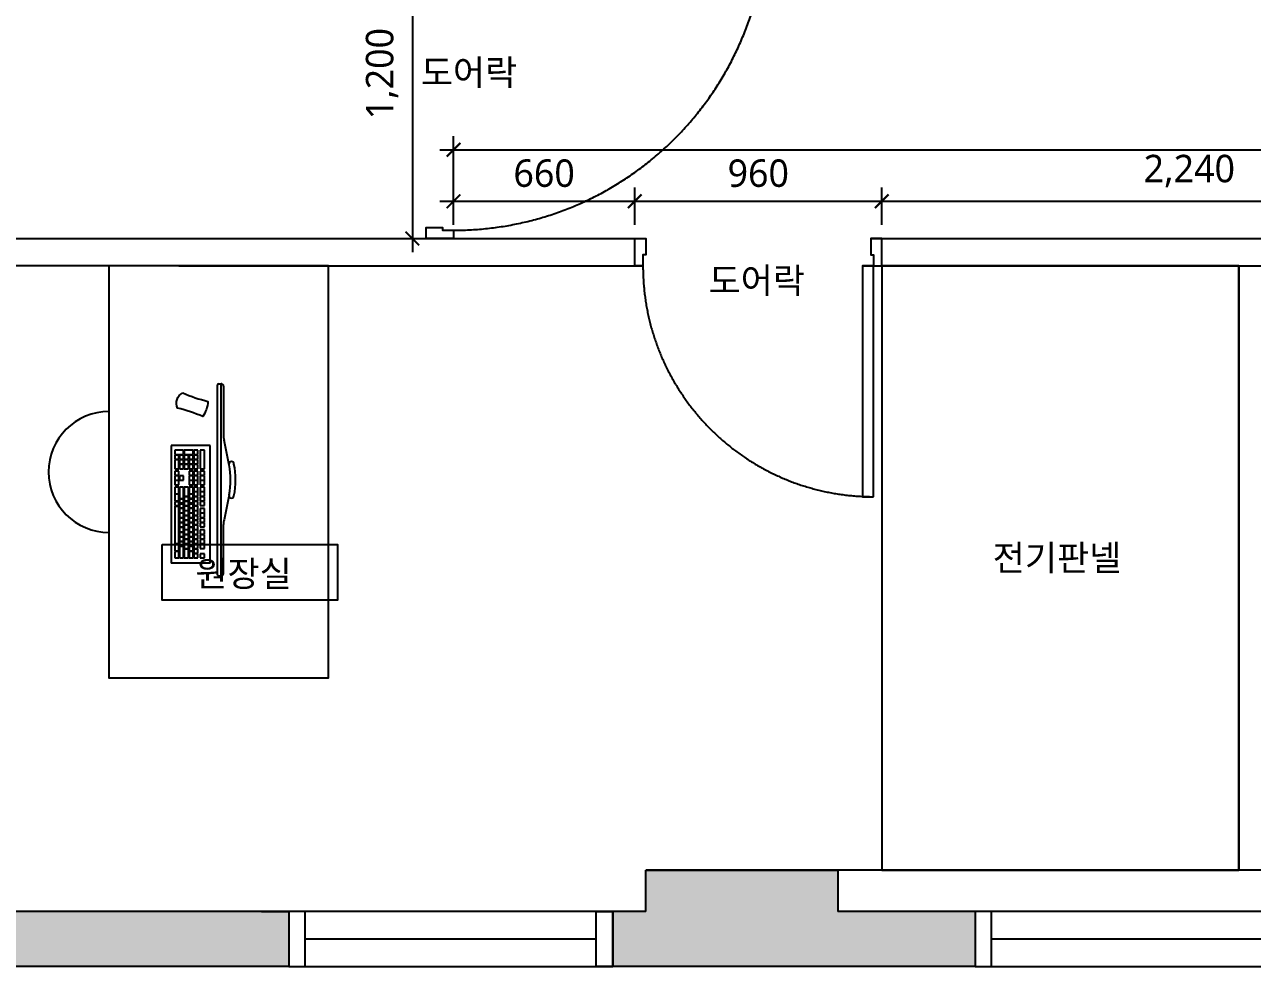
# Model space of a CAD drawing. Header units: metres. Extents: x 11578468 to 47831421, y -58341524 to -14256839.
# Drawn here: x 23949416 to 23953888, y -29145753 to -29142324 of the extents above; entities that cross this region are included whole.
import ezdxf

# ---------------------------------------------------------------- set-up
doc = ezdxf.new("R2010")
doc.units = ezdxf.units.M
doc.header["$LTSCALE"] = 50
doc.header["$MEASUREMENT"] = 0
doc.linetypes.add('CENTER2', pattern=[28.575, 19.05, -3.175, 3.175, -3.175])
doc.layers.get('0').update_dxf_attribs({"linetype": 'CONTINUOUS'})
doc.layers.get('DEFPOINTS').update_dxf_attribs({"linetype": 'CONTINUOUS'})
for name, color, linetype in [('0-ELC TEXT', 7, 'CONTINUOUS'), ('3.기호.계단선', 30, 'CONTINUOUS'), ('S-DIM', 7, 'CONTINUOUS'), ('wall', 3, 'CONTINUOUS'), ('WIN', 4, 'CONTINUOUS'), ('家具', 251, 'CONTINUOUS')]:
    doc.layers.add(name, color=color, linetype=linetype)
doc.layers.add('ha', color=8, linetype='CONTINUOUS', lineweight=5)
doc.styles.add('HY 울릉도 L', font='malgun.ttf')
doc.styles.add('맑은 고딕', font='malgun.ttf')
doc.dimstyles.new('사본 50', dxfattribs={"dimscale": 50, "dimtxt": 2, "dimasz": 1, "dimexe": 1, "dimexo": 1, "dimgap": 1, "dimtad": 1, "dimdec": 0, "dimrnd": 0.05, "dimdsep": 46, "dimlunit": 6, "dimtxsty": 'HY 울릉도 L', "dimblk": 'ARCHTICK', "dimcen": 2.5, "dimdle": 1, "dimclrd": 133, "dimclre": 133, "dimclrt": 30, "dimadec": 0, "dimazin": 0, "dimtfac": 1, "dimtdec": 0, "dimtix": 1, "dimtmove": 2, "dimatfit": 3, "dimldrblk": 'ARCHTICK', "dimfxl": 1, "dimlwd": -1, "dimlwe": -1, "dimarcsym": 0})

# ---------------------------------------------------------------- blocks, each defined once
blk = doc.blocks.new('*U356')
at = {"layer": 'WIN', "linetype": 'Continuous'}
blk.add_line((60, 100), (1120, 100), dxfattribs=at)
for points in [[(0, 0), (1180, 0), (1180, 200), (0, 200)], [(0, 0), (60, 0), (60, 200), (0, 200)], [(1180, 0), (1120, 0), (1120, 200), (1180, 200)]]:
    blk.add_lwpolyline(points, close=True, dxfattribs=at)
blk = doc.blocks.new('*U1959')
at = {"layer": 'WIN', "linetype": 'Continuous'}
blk.add_line((60, 100), (1090, 100), dxfattribs=at)
for points in [[(0, 0), (1150, 0), (1150, 200), (0, 200)], [(0, 0), (60, 0), (60, 200), (0, 200)], [(1150, 0), (1090, 0), (1090, 200), (1150, 200)]]:
    blk.add_lwpolyline(points, close=True, dxfattribs=at)
blk = doc.blocks.new('sdagdgds')
at = {"layer": 'ha', "transparency": 33554687}
h = blk.add_hatch(color=256, dxfattribs=at)
h.dxf.hatch_style = 1
h.paths.add_polyline_path([(23725502, -29128457), (23728302, -29128457), (23728302, -29132607), (23728502, -29132607), (23728502, -29128257), (23728302, -29128257), (23725302, -29128257), (23725302, -29132557), (23725502, -29132557)])
h.paths.add_polyline_path([(23728502, -29133657), (23728302, -29133657), (23728302, -29133757), (23725502, -29133757), (23725502, -29133657), (23725302, -29133657), (23725302, -29133757), (23724848.0976572, -29133757), (23724752, -29133757), (23724752, -29136507), (23725152, -29136507), (23725152, -29137657), (23725352, -29137657), (23725352, -29137507), (23727752, -29137507), (23727952, -29137507), (23727952, -29137307), (23725352, -29137307), (23725352, -29136507), (23727052, -29136507), (23727052, -29136707), (23727252, -29136707), (23727252, -29136507), (23727252, -29135757), (23727252, -29135707), (23727052, -29135707), (23727052, -29135757), (23727052, -29136307), (23725352, -29136307), (23724952, -29136307), (23724952, -29133957), (23727052, -29133957), (23727052, -29134507), (23727252, -29134507), (23727252, -29133957), (23728502, -29133957)])
h.paths.add_polyline_path([(23727952, -29138607), (23727752, -29138607), (23727752, -29139637), (23725352, -29139637), (23725352, -29139457), (23725152, -29139457), (23725152, -29140057), (23725352, -29140057), (23725352, -29139837), (23727752, -29139837), (23727752, -29139907), (23727952, -29139907), (23727952, -29139837)])
h.paths.add_polyline_path([(23727952, -29141007), (23727752, -29141007), (23727752, -29142007), (23725352, -29142007), (23725352, -29141857), (23725152, -29141857), (23725152, -29144557), (23725652, -29144557), (23725652, -29144657), (23729552, -29144657), (23729552, -29144457), (23725852, -29144457), (23725852, -29144357), (23725352, -29144357), (23725352, -29142207), (23727952, -29142207)])
h.paths.add_polyline_path([(23731552, -29144307), (23730852, -29144307), (23730852, -29144457), (23730732, -29144457), (23730732, -29144657), (23732052, -29144657), (23732052, -29144457), (23731552, -29144457)])
h.paths.add_polyline_path([(23739502, -29144457), (23736702, -29144457), (23736702, -29144307), (23736002, -29144307), (23736002, -29144457), (23733202, -29144457), (23733202, -29144657), (23739502, -29144657)])
h.paths.add_polyline_path([(23745902, -29143307), (23745702, -29143307), (23745702, -29144457), (23744702, -29144457), (23744702, -29144307), (23744002, -29144307), (23744002, -29144457), (23743102, -29144457), (23743102, -29144657), (23745902, -29144657)])
h.paths.add_polyline_path([(23745902, -29133157), (23745702, -29133157), (23745702, -29139657), (23745902, -29139657)])
h.paths.add_polyline_path([(23745902, -29140857), (23745702, -29140857), (23745702, -29142157), (23745902, -29142157)])
h.paths.add_polyline_path([(23744602, -29136307), (23743902, -29136307), (23743902, -29136657), (23744602, -29136657)])
h.paths.add_polyline_path([(23736702, -29136307), (23736002, -29136307), (23736002, -29136657), (23736702, -29136657)])
h.paths.add_polyline_path([(23731602, -29136307), (23730902, -29136307), (23730902, -29136657), (23731602, -29136657)])
h.paths.add_polyline_path([(23745902, -29130707), (23745702, -29130707), (23745702, -29131957), (23745902, -29131957)])
h.paths.add_polyline_path([(23745902, -29128257), (23743802, -29128257), (23743802, -29128457), (23743802, -29128707), (23744502, -29128707), (23744502, -29128457), (23745702, -29128457), (23745702, -29129607), (23745902, -29129607)])
h.paths.add_polyline_path([(23731602, -29128457), (23731602, -29128257), (23730902, -29128257), (23730902, -29130107), (23731102, -29130107), (23731102, -29128707), (23731602, -29128707)])
h.paths.add_polyline_path([(23736702, -29128257), (23736002, -29128257), (23736002, -29128457), (23736002, -29128707), (23736702, -29128707), (23736702, -29128457)])
at = {"layer": 'wall'}
for p, q in [((23730852, -29144457), (23730852, -29144307)), ((23730852, -29144307), (23731552, -29144307)), ((23731552, -29144307), (23731552, -29144457)), ((23729552, -29144457), (23725852, -29144457)), ((23729552, -29144457), (23729552, -29144657)), ((23730852, -29144457), (23730732, -29144457)), ((23730732, -29144457), (23730732, -29144657)), ((23732052, -29144457), (23731552, -29144457)), ((23732052, -29144457), (23732052, -29144657)), ((23729552, -29144657), (23725652, -29144657)), ((23732052, -29144657), (23730732, -29144657))]:
    blk.add_line(p, q, dxfattribs=at)
at = {"layer": 'WIN', "linetype": 'Continuous'}
for name, p in [('*U356', (23729552, -29144657)), ('*U1959', (23732052, -29144657))]:
    blk.add_blockref(name, p, dxfattribs=at)
blk = doc.blocks.new('*U617')
at = {"layer": 'WIN', "linetype": 'Continuous', "transparency": 33554687}
for points in [[(30, 1040), (30, 200), (70, 200), (70, 1040)], [(0, 200), (0, 100), (40, 100), (40, 160), (30, 160), (30, 200)], [(900, 200), (900, 100), (860, 100), (860, 160), (870, 160), (870, 200)]]:
    blk.add_lwpolyline(points, close=True, dxfattribs=at)
at = {"layer": 'WIN', "linetype": 'CENTER2', "ltscale": 20, "transparency": 33554687}
blk.add_arc((30, 200), 840, 0, 90, dxfattribs=at)
blk = doc.blocks.new('374982739')
for p, q in [((23848116.6, -29101169.4), (23848116.6, -29101169.4)), ((23848116.6, -29101169.4), (23848125.6, -29101169.4)), ((23848107.6, -29101178.4), (23848107.6, -29101356.3)), ((23848130.1, -29101173.9), (23848130.1, -29101864.9)), ((23848156.4, -29101216.2), (23848298.1, -29101216.2)), ((23848156.4, -29101216.2), (23848156.4, -29101644.8)), ((23848177.1, -29101235.2), (23848177.1, -29101250.4)), ((23848192.2, -29101235.2), (23848177.1, -29101235.2)), ((23848177.1, -29101250.4), (23848192.2, -29101250.4)), ((23848192.2, -29101250.4), (23848192.2, -29101235.2)), ((23848200.9, -29101235.2), (23848200.9, -29101250.4)), ((23848216, -29101235.2), (23848200.9, -29101235.2)), ((23848200.9, -29101250.4), (23848216, -29101250.4)), ((23848216, -29101252.6), (23848200.9, -29101252.6)), ((23848200.9, -29101252.6), (23848200.9, -29101267.7)), ((23848216, -29101250.4), (23848216, -29101235.2)), ((23848216, -29101267.7), (23848216, -29101252.6)), ((23848218.2, -29101235.2), (23848218.2, -29101259)), ((23848233.3, -29101235.2), (23848218.2, -29101235.2)), ((23848218.2, -29101259), (23848233.3, -29101259)), ((23848233.3, -29101259), (23848233.3, -29101235.2)), ((23848235.5, -29101235.2), (23848235.5, -29101267.7)), ((23848250.7, -29101235.2), (23848235.5, -29101235.2)), ((23848250.7, -29101267.7), (23848250.7, -29101235.2)), ((23848252.8, -29101235.2), (23848252.8, -29101276.4)), ((23848268, -29101235.2), (23848252.8, -29101235.2)), ((23848268, -29101276.4), (23848268, -29101235.2)), ((23848270.1, -29101235.2), (23848270.1, -29101259)), ((23848285.3, -29101235.2), (23848270.1, -29101235.2)), ((23848270.1, -29101259), (23848285.3, -29101259)), ((23848285.3, -29101259), (23848285.3, -29101235.2)), ((23848298.1, -29101644.8), (23848298.1, -29101216.2)), ((23848177.1, -29101269.9), (23848177.1, -29101285)), ((23848192.2, -29101269.9), (23848177.1, -29101269.9)), ((23848177.1, -29101285), (23848192.2, -29101285)), ((23848177.1, -29101287.2), (23848177.1, -29101302.3)), ((23848192.2, -29101287.2), (23848177.1, -29101287.2)), ((23848177.1, -29101302.3), (23848192.2, -29101302.3)), ((23848177.1, -29101304.5), (23848177.1, -29101319.6)), ((23848192.2, -29101304.5), (23848177.1, -29101304.5)), ((23848192.2, -29101285), (23848192.2, -29101269.9)), ((23848192.2, -29101302.3), (23848192.2, -29101287.2)), ((23848192.2, -29101319.6), (23848192.2, -29101304.5)), ((23848200.9, -29101267.7), (23848216, -29101267.7)), ((23848216, -29101269.9), (23848200.9, -29101269.9)), ((23848200.9, -29101269.9), (23848200.9, -29101285)), ((23848200.9, -29101285), (23848216, -29101285)), ((23848200.9, -29101287.2), (23848200.9, -29101302.3)), ((23848216, -29101287.2), (23848200.9, -29101287.2)), ((23848200.9, -29101302.3), (23848216, -29101302.3)), ((23848216, -29101304.5), (23848200.9, -29101304.5)), ((23848200.9, -29101304.5), (23848200.9, -29101319.6)), ((23848216, -29101285), (23848216, -29101269.9)), ((23848216, -29101302.3), (23848216, -29101287.2)), ((23848216, -29101319.6), (23848216, -29101304.5)), ((23848218.2, -29101261.2), (23848218.2, -29101276.4)), ((23848233.3, -29101261.2), (23848218.2, -29101261.2)), ((23848218.2, -29101276.4), (23848233.3, -29101276.4)), ((23848218.2, -29101278.5), (23848218.2, -29101293.7)), ((23848233.3, -29101278.5), (23848218.2, -29101278.5)), ((23848218.2, -29101293.7), (23848233.3, -29101293.7)), ((23848218.2, -29101295.8), (23848218.2, -29101311)), ((23848233.3, -29101295.8), (23848218.2, -29101295.8)), ((23848233.3, -29101276.4), (23848233.3, -29101261.2)), ((23848233.3, -29101293.7), (23848233.3, -29101278.5)), ((23848233.3, -29101311), (23848233.3, -29101295.8)), ((23848235.5, -29101267.7), (23848250.7, -29101267.7)), ((23848235.5, -29101269.9), (23848235.5, -29101285)), ((23848250.7, -29101269.9), (23848235.5, -29101269.9)), ((23848235.5, -29101285), (23848250.7, -29101285)), ((23848235.5, -29101287.2), (23848235.5, -29101302.3)), ((23848250.7, -29101287.2), (23848235.5, -29101287.2)), ((23848235.5, -29101302.3), (23848250.7, -29101302.3)), ((23848250.7, -29101304.5), (23848235.5, -29101304.5)), ((23848235.5, -29101304.5), (23848235.5, -29101319.6)), ((23848250.7, -29101285), (23848250.7, -29101269.9)), ((23848250.7, -29101302.3), (23848250.7, -29101287.2)), ((23848250.7, -29101319.6), (23848250.7, -29101304.5)), ((23848252.8, -29101276.4), (23848268, -29101276.4)), ((23848252.8, -29101278.5), (23848252.8, -29101293.7)), ((23848268, -29101278.5), (23848252.8, -29101278.5)), ((23848252.8, -29101293.7), (23848268, -29101293.7)), ((23848252.8, -29101295.8), (23848252.8, -29101311)), ((23848268, -29101295.8), (23848252.8, -29101295.8)), ((23848268, -29101293.7), (23848268, -29101278.5)), ((23848268, -29101311), (23848268, -29101295.8)), ((23848270.1, -29101261.2), (23848270.1, -29101285)), ((23848285.3, -29101261.2), (23848270.1, -29101261.2)), ((23848270.1, -29101285), (23848285.3, -29101285)), ((23848270.1, -29101287.2), (23848270.1, -29101423.5)), ((23848285.3, -29101287.2), (23848270.1, -29101287.2)), ((23848285.3, -29101285), (23848285.3, -29101261.2)), ((23848285.3, -29101423.5), (23848285.3, -29101287.2)), ((23848177.1, -29101319.6), (23848192.2, -29101319.6)), ((23848177.1, -29101321.8), (23848177.1, -29101337)), ((23848192.2, -29101321.8), (23848177.1, -29101321.8)), ((23848177.1, -29101337), (23848192.2, -29101337)), ((23848177.1, -29101347.8), (23848177.1, -29101362.9)), ((23848192.2, -29101347.8), (23848177.1, -29101347.8)), ((23848192.2, -29101337), (23848192.2, -29101321.8)), ((23848192.2, -29101362.9), (23848192.2, -29101347.8)), ((23848200.9, -29101319.6), (23848216, -29101319.6)), ((23848216, -29101321.8), (23848200.9, -29101321.8)), ((23848200.9, -29101321.8), (23848200.9, -29101337)), ((23848200.9, -29101337), (23848216, -29101337)), ((23848200.9, -29101339.1), (23848200.9, -29101354.3)), ((23848216, -29101339.1), (23848200.9, -29101339.1)), ((23848216, -29101337), (23848216, -29101321.8)), ((23848216, -29101354.3), (23848216, -29101339.1)), ((23848218.2, -29101311), (23848233.3, -29101311)), ((23848218.2, -29101313.2), (23848218.2, -29101328.3)), ((23848233.3, -29101313.2), (23848218.2, -29101313.2)), ((23848218.2, -29101328.3), (23848233.3, -29101328.3)), ((23848218.2, -29101330.5), (23848218.2, -29101345.6)), ((23848233.3, -29101330.5), (23848218.2, -29101330.5)), ((23848218.2, -29101345.6), (23848233.3, -29101345.6)), ((23848233.3, -29101347.8), (23848218.2, -29101347.8)), ((23848218.2, -29101347.8), (23848218.2, -29101362.9)), ((23848233.3, -29101328.3), (23848233.3, -29101313.2)), ((23848233.3, -29101345.6), (23848233.3, -29101330.5)), ((23848233.3, -29101362.9), (23848233.3, -29101347.8)), ((23848235.5, -29101319.6), (23848250.7, -29101319.6)), ((23848250.7, -29101321.8), (23848235.5, -29101321.8)), ((23848235.5, -29101321.8), (23848235.5, -29101337)), ((23848235.5, -29101337), (23848250.7, -29101337)), ((23848235.5, -29101339.1), (23848235.5, -29101354.3)), ((23848250.7, -29101339.1), (23848235.5, -29101339.1)), ((23848250.7, -29101337), (23848250.7, -29101321.8)), ((23848250.7, -29101354.3), (23848250.7, -29101339.1)), ((23848252.8, -29101311), (23848268, -29101311)), ((23848252.8, -29101313.2), (23848252.8, -29101328.3)), ((23848268, -29101313.2), (23848252.8, -29101313.2)), ((23848252.8, -29101328.3), (23848268, -29101328.3)), ((23848252.8, -29101330.5), (23848252.8, -29101345.6)), ((23848268, -29101330.5), (23848252.8, -29101330.5)), ((23848252.8, -29101345.6), (23848268, -29101345.6)), ((23848252.8, -29101347.8), (23848252.8, -29101362.9)), ((23848268, -29101347.8), (23848252.8, -29101347.8)), ((23848268, -29101328.3), (23848268, -29101313.2)), ((23848268, -29101345.6), (23848268, -29101330.5)), ((23848268, -29101362.9), (23848268, -29101347.8)), ((23848087.2, -29101465.3), (23848105.8, -29101374.3)), ((23848177.1, -29101362.9), (23848192.2, -29101362.9)), ((23848177.1, -29101365.1), (23848177.1, -29101380.3)), ((23848192.2, -29101365.1), (23848177.1, -29101365.1)), ((23848177.1, -29101380.3), (23848192.2, -29101380.3)), ((23848192.2, -29101382.4), (23848177.1, -29101382.4)), ((23848177.1, -29101382.4), (23848177.1, -29101397.6)), ((23848192.2, -29101380.3), (23848192.2, -29101365.1)), ((23848192.2, -29101397.6), (23848192.2, -29101382.4)), ((23848200.9, -29101354.3), (23848216, -29101354.3)), ((23848200.9, -29101356.4), (23848200.9, -29101371.6)), ((23848216, -29101356.4), (23848200.9, -29101356.4)), ((23848200.9, -29101371.6), (23848216, -29101371.6)), ((23848200.9, -29101373.8), (23848200.9, -29101388.9)), ((23848216, -29101373.8), (23848200.9, -29101373.8)), ((23848200.9, -29101388.9), (23848216, -29101388.9)), ((23848200.9, -29101391.1), (23848200.9, -29101406.2)), ((23848216, -29101391.1), (23848200.9, -29101391.1)), ((23848216, -29101371.6), (23848216, -29101356.4)), ((23848216, -29101388.9), (23848216, -29101373.8)), ((23848216, -29101406.2), (23848216, -29101391.1)), ((23848218.2, -29101362.9), (23848233.3, -29101362.9)), ((23848218.2, -29101365.1), (23848218.2, -29101380.3)), ((23848233.3, -29101365.1), (23848218.2, -29101365.1)), ((23848218.2, -29101380.3), (23848233.3, -29101380.3)), ((23848233.3, -29101382.4), (23848218.2, -29101382.4)), ((23848218.2, -29101382.4), (23848218.2, -29101397.6)), ((23848233.3, -29101380.3), (23848233.3, -29101365.1)), ((23848233.3, -29101397.6), (23848233.3, -29101382.4)), ((23848235.5, -29101354.3), (23848250.7, -29101354.3)), ((23848235.5, -29101356.4), (23848235.5, -29101371.6)), ((23848250.7, -29101356.4), (23848235.5, -29101356.4)), ((23848235.5, -29101371.6), (23848250.7, -29101371.6)), ((23848235.5, -29101373.8), (23848235.5, -29101388.9)), ((23848250.7, -29101373.8), (23848235.5, -29101373.8)), ((23848235.5, -29101388.9), (23848250.7, -29101388.9)), ((23848250.7, -29101391.1), (23848235.5, -29101391.1)), ((23848235.5, -29101391.1), (23848235.5, -29101406.2)), ((23848250.7, -29101371.6), (23848250.7, -29101356.4)), ((23848250.7, -29101388.9), (23848250.7, -29101373.8)), ((23848250.7, -29101406.2), (23848250.7, -29101391.1)), ((23848252.8, -29101362.9), (23848268, -29101362.9)), ((23848252.8, -29101365.1), (23848252.8, -29101380.3)), ((23848268, -29101365.1), (23848252.8, -29101365.1)), ((23848252.8, -29101380.3), (23848268, -29101380.3)), ((23848252.8, -29101382.4), (23848252.8, -29101397.6)), ((23848268, -29101382.4), (23848252.8, -29101382.4)), ((23848268, -29101380.3), (23848268, -29101365.1)), ((23848268, -29101397.6), (23848268, -29101382.4)), ((23848177.1, -29101397.6), (23848192.2, -29101397.6)), ((23848177.1, -29101399.7), (23848177.1, -29101414.9)), ((23848192.2, -29101399.7), (23848177.1, -29101399.7)), ((23848177.1, -29101414.9), (23848192.2, -29101414.9)), ((23848177.1, -29101425.7), (23848177.1, -29101440.9)), ((23848192.2, -29101425.7), (23848177.1, -29101425.7)), ((23848192.2, -29101414.9), (23848192.2, -29101399.7)), ((23848192.2, -29101440.9), (23848192.2, -29101425.7)), ((23848200.9, -29101406.2), (23848216, -29101406.2)), ((23848216, -29101408.4), (23848200.9, -29101408.4)), ((23848200.9, -29101408.4), (23848200.9, -29101423.5)), ((23848200.9, -29101423.5), (23848216, -29101423.5)), ((23848216, -29101425.7), (23848200.9, -29101425.7)), ((23848200.9, -29101425.7), (23848200.9, -29101440.9)), ((23848216, -29101423.5), (23848216, -29101408.4)), ((23848216, -29101440.9), (23848216, -29101425.7)), ((23848218.2, -29101397.6), (23848233.3, -29101397.6)), ((23848218.2, -29101399.7), (23848218.2, -29101414.9)), ((23848233.3, -29101399.7), (23848218.2, -29101399.7)), ((23848218.2, -29101414.9), (23848233.3, -29101414.9)), ((23848218.2, -29101417), (23848218.2, -29101432.2)), ((23848233.3, -29101417), (23848218.2, -29101417)), ((23848233.3, -29101432.2), (23848218.2, -29101432.2)), ((23848218.2, -29101434.4), (23848218.2, -29101449.5)), ((23848218.2, -29101434.4), (23848233.3, -29101434.4)), ((23848233.3, -29101414.9), (23848233.3, -29101399.7)), ((23848233.3, -29101432.2), (23848233.3, -29101417)), ((23848233.3, -29101449.5), (23848233.3, -29101434.4)), ((23848235.5, -29101406.2), (23848250.7, -29101406.2)), ((23848235.5, -29101408.4), (23848235.5, -29101423.5)), ((23848250.7, -29101408.4), (23848235.5, -29101408.4)), ((23848235.5, -29101423.5), (23848250.7, -29101423.5)), ((23848250.7, -29101425.7), (23848235.5, -29101425.7)), ((23848235.5, -29101425.7), (23848235.5, -29101440.9)), ((23848250.7, -29101423.5), (23848250.7, -29101408.4)), ((23848250.7, -29101440.9), (23848250.7, -29101425.7)), ((23848252.8, -29101397.6), (23848268, -29101397.6)), ((23848268, -29101399.7), (23848252.8, -29101399.7)), ((23848252.8, -29101399.7), (23848252.8, -29101414.9)), ((23848252.8, -29101414.9), (23848268, -29101414.9)), ((23848252.8, -29101417), (23848252.8, -29101432.2)), ((23848268, -29101417), (23848252.8, -29101417)), ((23848268, -29101432.2), (23848252.8, -29101432.2)), ((23848252.8, -29101434.4), (23848252.8, -29101449.5)), ((23848252.8, -29101434.4), (23848268, -29101434.4)), ((23848268, -29101414.9), (23848268, -29101399.7)), ((23848268, -29101432.2), (23848268, -29101417)), ((23848268, -29101449.5), (23848268, -29101434.4)), ((23848285.3, -29101423.5), (23848270.1, -29101423.5)), ((23848285.3, -29101425.7), (23848270.1, -29101425.7)), ((23848270.1, -29101425.7), (23848270.1, -29101440.9)), ((23848285.3, -29101440.9), (23848285.3, -29101425.7)), ((23848177.1, -29101440.9), (23848192.2, -29101440.9)), ((23848177.1, -29101443), (23848177.1, -29101458.2)), ((23848192.2, -29101443), (23848177.1, -29101443)), ((23848177.1, -29101458.2), (23848192.2, -29101458.2)), ((23848177.1, -29101460.3), (23848177.1, -29101475.5)), ((23848192.2, -29101460.3), (23848177.1, -29101460.3)), ((23848177.1, -29101475.5), (23848192.2, -29101475.5)), ((23848177.1, -29101477.6), (23848177.1, -29101492.8)), ((23848192.2, -29101477.6), (23848177.1, -29101477.6)), ((23848192.2, -29101458.2), (23848192.2, -29101443)), ((23848192.2, -29101475.5), (23848192.2, -29101460.3)), ((23848192.2, -29101492.8), (23848192.2, -29101477.6)), ((23848200.9, -29101440.9), (23848216, -29101440.9)), ((23848216, -29101443), (23848200.9, -29101443)), ((23848200.9, -29101443), (23848200.9, -29101458.2)), ((23848200.9, -29101458.2), (23848216, -29101458.2)), ((23848216, -29101460.3), (23848200.9, -29101460.3)), ((23848200.9, -29101460.3), (23848200.9, -29101475.5)), ((23848200.9, -29101475.5), (23848216, -29101475.5)), ((23848200.9, -29101477.6), (23848200.9, -29101492.8)), ((23848216, -29101477.6), (23848200.9, -29101477.6)), ((23848216, -29101458.2), (23848216, -29101443)), ((23848216, -29101475.5), (23848216, -29101460.3)), ((23848216, -29101492.8), (23848216, -29101477.6)), ((23848218.2, -29101449.5), (23848233.3, -29101449.5)), ((23848218.2, -29101451.7), (23848218.2, -29101466.8)), ((23848218.2, -29101451.7), (23848233.3, -29101451.7)), ((23848218.2, -29101466.8), (23848233.3, -29101466.8)), ((23848218.2, -29101469), (23848218.2, -29101492.8)), ((23848233.3, -29101469), (23848218.2, -29101469)), ((23848233.3, -29101466.8), (23848233.3, -29101451.7)), ((23848233.3, -29101492.8), (23848233.3, -29101469)), ((23848235.5, -29101440.9), (23848250.7, -29101440.9)), ((23848235.5, -29101443), (23848235.5, -29101458.2)), ((23848250.7, -29101443), (23848235.5, -29101443)), ((23848235.5, -29101458.2), (23848250.7, -29101458.2)), ((23848235.5, -29101460.3), (23848235.5, -29101492.8)), ((23848250.7, -29101460.3), (23848235.5, -29101460.3)), ((23848250.7, -29101458.2), (23848250.7, -29101443)), ((23848250.7, -29101492.8), (23848250.7, -29101460.3)), ((23848252.8, -29101449.5), (23848268, -29101449.5)), ((23848252.8, -29101451.7), (23848252.8, -29101492.8)), ((23848268, -29101451.7), (23848252.8, -29101451.7)), ((23848268, -29101492.8), (23848268, -29101451.7)), ((23848285.3, -29101440.9), (23848270.1, -29101440.9)), ((23848270.1, -29101443), (23848270.1, -29101466.8)), ((23848285.3, -29101443), (23848270.1, -29101443)), ((23848270.1, -29101466.8), (23848285.3, -29101466.8)), ((23848270.1, -29101469), (23848270.1, -29101492.8)), ((23848285.3, -29101469), (23848270.1, -29101469)), ((23848285.3, -29101466.8), (23848285.3, -29101443)), ((23848285.3, -29101492.8), (23848285.3, -29101469)), ((23848177.1, -29101492.8), (23848192.2, -29101492.8)), ((23848177.1, -29101501.5), (23848177.1, -29101516.6)), ((23848192.2, -29101501.5), (23848177.1, -29101501.5)), ((23848177.1, -29101516.6), (23848192.2, -29101516.6)), ((23848177.1, -29101518.8), (23848177.1, -29101533.9)), ((23848192.2, -29101518.8), (23848177.1, -29101518.8)), ((23848192.2, -29101516.6), (23848192.2, -29101501.5)), ((23848192.2, -29101533.9), (23848192.2, -29101518.8)), ((23848200.9, -29101492.8), (23848216, -29101492.8)), ((23848216, -29101501.5), (23848200.9, -29101501.5)), ((23848200.9, -29101501.5), (23848200.9, -29101516.6)), ((23848200.9, -29101516.6), (23848216, -29101516.6)), ((23848216, -29101518.8), (23848200.9, -29101518.8)), ((23848200.9, -29101518.8), (23848200.9, -29101533.9)), ((23848216, -29101516.6), (23848216, -29101501.5)), ((23848216, -29101533.9), (23848216, -29101518.8)), ((23848218.2, -29101492.8), (23848233.3, -29101492.8)), ((23848218.2, -29101501.5), (23848218.2, -29101516.6)), ((23848233.3, -29101501.5), (23848218.2, -29101501.5)), ((23848218.2, -29101516.6), (23848233.3, -29101516.6)), ((23848218.2, -29101518.8), (23848218.2, -29101533.9)), ((23848233.3, -29101518.8), (23848218.2, -29101518.8)), ((23848233.3, -29101516.6), (23848233.3, -29101501.5)), ((23848233.3, -29101533.9), (23848233.3, -29101518.8)), ((23848235.5, -29101492.8), (23848250.7, -29101492.8)), ((23848252.8, -29101492.8), (23848268, -29101492.8)), ((23848252.8, -29101518.8), (23848252.8, -29101533.9)), ((23848268, -29101518.8), (23848252.8, -29101518.8)), ((23848268, -29101533.9), (23848268, -29101518.8)), ((23848270.1, -29101492.8), (23848285.3, -29101492.8)), ((23848270.1, -29101501.5), (23848270.1, -29101516.6)), ((23848285.3, -29101501.5), (23848270.1, -29101501.5)), ((23848270.1, -29101516.6), (23848285.3, -29101516.6)), ((23848285.3, -29101518.8), (23848270.1, -29101518.8)), ((23848270.1, -29101518.8), (23848270.1, -29101533.9)), ((23848285.3, -29101516.6), (23848285.3, -29101501.5)), ((23848285.3, -29101533.9), (23848285.3, -29101518.8)), ((23848177.1, -29101533.9), (23848192.2, -29101533.9)), ((23848177.1, -29101536.1), (23848177.1, -29101551.2)), ((23848192.2, -29101536.1), (23848177.1, -29101536.1)), ((23848177.1, -29101551.2), (23848192.2, -29101551.2)), ((23848177.1, -29101559.9), (23848177.1, -29101627)), ((23848192.2, -29101559.9), (23848177.1, -29101559.9)), ((23848192.2, -29101551.2), (23848192.2, -29101536.1)), ((23848192.2, -29101627), (23848192.2, -29101559.9)), ((23848200.9, -29101533.9), (23848216, -29101533.9)), ((23848200.9, -29101536.1), (23848200.9, -29101551.2)), ((23848216, -29101536.1), (23848200.9, -29101536.1)), ((23848200.9, -29101551.2), (23848216, -29101551.2)), ((23848216, -29101559.9), (23848200.9, -29101559.9)), ((23848200.9, -29101559.9), (23848200.9, -29101575)), ((23848216, -29101551.2), (23848216, -29101536.1)), ((23848216, -29101575), (23848216, -29101559.9)), ((23848218.2, -29101533.9), (23848233.3, -29101533.9)), ((23848218.2, -29101536.1), (23848218.2, -29101551.2)), ((23848233.3, -29101536.1), (23848218.2, -29101536.1)), ((23848218.2, -29101551.2), (23848233.3, -29101551.2)), ((23848218.2, -29101559.9), (23848218.2, -29101575)), ((23848233.3, -29101559.9), (23848218.2, -29101559.9)), ((23848233.3, -29101551.2), (23848233.3, -29101536.1)), ((23848233.3, -29101575), (23848233.3, -29101559.9)), ((23848235.5, -29101559.9), (23848235.5, -29101575)), ((23848250.7, -29101559.9), (23848235.5, -29101559.9)), ((23848250.7, -29101575), (23848250.7, -29101559.9)), ((23848252.8, -29101533.9), (23848268, -29101533.9)), ((23848252.8, -29101559.9), (23848252.8, -29101575)), ((23848268, -29101559.9), (23848252.8, -29101559.9)), ((23848268, -29101575), (23848268, -29101559.9)), ((23848270.1, -29101533.9), (23848285.3, -29101533.9)), ((23848270.1, -29101536.1), (23848270.1, -29101551.2)), ((23848285.3, -29101536.1), (23848270.1, -29101536.1)), ((23848270.1, -29101551.2), (23848285.3, -29101551.2)), ((23848270.1, -29101559.9), (23848270.1, -29101592.4)), ((23848285.3, -29101559.9), (23848270.1, -29101559.9)), ((23848285.3, -29101551.2), (23848285.3, -29101536.1)), ((23848285.3, -29101592.4), (23848285.3, -29101559.9)), ((23848200.9, -29101575), (23848216, -29101575)), ((23848200.9, -29101577.2), (23848200.9, -29101592.4)), ((23848216, -29101577.2), (23848200.9, -29101577.2)), ((23848200.9, -29101592.4), (23848216, -29101592.4)), ((23848216, -29101594.5), (23848200.9, -29101594.5)), ((23848200.9, -29101594.5), (23848200.9, -29101609.7)), ((23848200.9, -29101609.7), (23848216, -29101609.7)), ((23848200.9, -29101611.8), (23848200.9, -29101627)), ((23848216, -29101611.8), (23848200.9, -29101611.8)), ((23848216, -29101592.4), (23848216, -29101577.2)), ((23848216, -29101609.7), (23848216, -29101594.5)), ((23848216, -29101627), (23848216, -29101611.8)), ((23848218.2, -29101575), (23848233.3, -29101575)), ((23848218.2, -29101577.2), (23848218.2, -29101592.4)), ((23848233.3, -29101577.2), (23848218.2, -29101577.2)), ((23848218.2, -29101592.4), (23848233.3, -29101592.4)), ((23848218.2, -29101594.5), (23848218.2, -29101609.7)), ((23848233.3, -29101594.5), (23848218.2, -29101594.5)), ((23848218.2, -29101609.7), (23848233.3, -29101609.7)), ((23848218.2, -29101611.8), (23848218.2, -29101627)), ((23848250.7, -29101611.8), (23848218.2, -29101611.8)), ((23848233.3, -29101592.4), (23848233.3, -29101577.2)), ((23848233.3, -29101609.7), (23848233.3, -29101594.5)), ((23848235.5, -29101575), (23848250.7, -29101575)), ((23848235.5, -29101577.2), (23848235.5, -29101592.4)), ((23848250.7, -29101577.2), (23848235.5, -29101577.2)), ((23848235.5, -29101592.4), (23848250.7, -29101592.4)), ((23848250.7, -29101594.5), (23848235.5, -29101594.5)), ((23848235.5, -29101594.5), (23848235.5, -29101609.7)), ((23848235.5, -29101609.7), (23848250.7, -29101609.7)), ((23848250.7, -29101592.4), (23848250.7, -29101577.2)), ((23848250.7, -29101609.7), (23848250.7, -29101594.5)), ((23848250.7, -29101627), (23848250.7, -29101611.8)), ((23848252.8, -29101575), (23848268, -29101575)), ((23848252.8, -29101577.2), (23848252.8, -29101592.4)), ((23848268, -29101577.2), (23848252.8, -29101577.2)), ((23848252.8, -29101592.4), (23848268, -29101592.4)), ((23848268, -29101594.5), (23848252.8, -29101594.5)), ((23848252.8, -29101594.5), (23848252.8, -29101609.7)), ((23848252.8, -29101609.7), (23848268, -29101609.7)), ((23848252.8, -29101611.8), (23848252.8, -29101627)), ((23848285.3, -29101611.8), (23848252.8, -29101611.8)), ((23848268, -29101592.4), (23848268, -29101577.2)), ((23848268, -29101609.7), (23848268, -29101594.5)), ((23848270.1, -29101592.4), (23848285.3, -29101592.4)), ((23848285.3, -29101594.5), (23848270.1, -29101594.5)), ((23848270.1, -29101594.5), (23848270.1, -29101609.7)), ((23848270.1, -29101609.7), (23848285.3, -29101609.7)), ((23848285.3, -29101609.7), (23848285.3, -29101594.5)), ((23848285.3, -29101627), (23848285.3, -29101611.8)), ((23848156.4, -29101644.8), (23848298.1, -29101644.8)), ((23848177.1, -29101627), (23848192.2, -29101627)), ((23848200.9, -29101627), (23848216, -29101627)), ((23848218.2, -29101627), (23848250.7, -29101627)), ((23848252.8, -29101627), (23848285.3, -29101627))]:
    blk.add_line(p, q)
blk.add_lwpolyline([(23848087.2, -29101573.5), (23848105.8, -29101664.4)])
blk.add_lwpolyline([(23848256, -29101836, 0.043661), (23848164.5, -29101805.2, -0.131652), (23848183.2, -29101749.7, 0.043661), (23848274.7, -29101780.5, -0.414214)], format="xyb", close=True)
for centre, radius, start, end in [((23848116.6, -29101178.4), 9, 90.0015, 180.0015), ((23848125.6, -29101173.9), 4.5, 0.0015, 90.0015), ((23848017.6, -29101356.3), 90, 348.4413, 0.0015), ((23848351.7, -29101519.4), 288, 168.4413, 191.5616), ((23848078.7, -29101461.7), 9.2, 0.0015, 180.0015), ((23848351.7, -29101519.4), 270, 168.4413, 191.5616), ((23848078.7, -29101577.1), 9.2, 180.0015, 0.0015), ((23848017.6, -29101682.5), 90, 0.0015, 11.5616), ((23848125.6, -29101864.9), 4.5, 270.0015, 0.0015)]:
    blk.add_arc(centre, radius, start, end)
at = {"layer": '家具', "color": 251, "true_color": 0x636466}
for p, q in [((23848116.6, -29101169.4), (23848116.6, -29101869.4)), ((23848107.6, -29101860.4), (23848107.6, -29101682.5)), ((23848116.6, -29101869.4), (23848116.6, -29101869.4)), ((23848125.6, -29101869.4), (23848116.6, -29101869.4))]:
    blk.add_line(p, q, dxfattribs=at)
blk.add_arc((23848116.6, -29101860.4), 9, 180.0015, 270.0015, dxfattribs=at)
blk = doc.blocks.new('*U1356')
at = {"layer": 'WIN', "linetype": 'Continuous', "transparency": 33554687}
for points in [[(30, 1340), (30, 200), (70, 200), (70, 1340)], [(0, 200), (0, 100), (40, 100), (40, 160), (30, 160), (30, 200)], [(1200, 200), (1200, 100), (1160, 100), (1160, 160), (1170, 160), (1170, 200)]]:
    blk.add_lwpolyline(points, close=True, dxfattribs=at)
at = {"layer": 'WIN', "linetype": 'CENTER2', "ltscale": 20, "transparency": 33554687}
blk.add_arc((30, 200), 1140, 0, 90, dxfattribs=at)
blk = doc.blocks.new('_ArchTick')
at = {"color": 0, "linetype": 'ByBlock', "const_width": 0.15}
blk.add_lwpolyline([(-0.5, -0.5), (0.5, 0.5)], dxfattribs=at)
blk = doc.blocks.new('*D1366')
at = {"layer": 'DEFPOINTS', "color": 0, "ltscale": 10, "transparency": 16777216}
for p in [(23950878.4, -29141903), (23950828.4, -29143103), (23950828.4, -29143103)]:
    blk.add_point(p, dxfattribs=at)
at = {"layer": 'S-DIM', "color": 133, "ltscale": 10, "transparency": 16777216}
for p, q in [((23950828.4, -29141853), (23950828.4, -29143153)), ((23950828.4, -29141903), (23950778.4, -29141903)), ((23950878.4, -29143103), (23950878.4, -29143103))]:
    blk.add_line(p, q, dxfattribs=at)
at = {"layer": 'S-DIM', "color": 133, "ltscale": 10, "transparency": 16777216, "xscale": 50, "yscale": 50, "zscale": 50}
for p, rotation in [((23950828.4, -29141903), 90), ((23950828.4, -29143103), 270)]:
    blk.add_blockref('_ArchTick', p, dxfattribs=dict(at, rotation=rotation))
at = {"layer": 'S-DIM', "color": 30, "ltscale": 10, "transparency": 16777216, "insert": (23950718.1, -29142503), "char_height": 100, "attachment_point": 5, "rotation": 90, "style": 'HY 울릉도 L'}
blk.add_mtext('1,200', dxfattribs=at)
blk = doc.blocks.new('*D1422')
at = {"layer": 'DEFPOINTS', "color": 0, "ltscale": 10, "transparency": 16777216}
for p in [(23951638.4, -29142967.5), (23950978.4, -29143103), (23951638.4, -29143103)]:
    blk.add_point(p, dxfattribs=at)
at = {"layer": 'S-DIM', "color": 133, "ltscale": 10, "transparency": 16777216}
for p, q in [((23950978.4, -29143053), (23950978.4, -29142917.5)), ((23951638.4, -29143053), (23951638.4, -29142917.5)), ((23950928.4, -29142967.5), (23951688.4, -29142967.5))]:
    blk.add_line(p, q, dxfattribs=at)
at = {"layer": 'S-DIM', "color": 133, "ltscale": 10, "transparency": 16777216, "xscale": 50, "yscale": 50, "zscale": 50, "rotation": 180}
blk.add_blockref('_ArchTick', (23950978.4, -29142967.5), dxfattribs=at)
at = {"layer": 'S-DIM', "color": 133, "ltscale": 10, "transparency": 16777216, "xscale": 50, "yscale": 50, "zscale": 50}
blk.add_blockref('_ArchTick', (23951638.4, -29142967.5), dxfattribs=at)
at = {"layer": 'S-DIM', "color": 30, "ltscale": 10, "transparency": 16777216, "insert": (23951308.4, -29142865.8), "char_height": 100, "attachment_point": 5, "style": 'HY 울릉도 L'}
blk.add_mtext('660', dxfattribs=at)
blk = doc.blocks.new('*D1423')
at = {"layer": 'DEFPOINTS', "color": 0, "ltscale": 10, "transparency": 16777216}
for p in [(23952538.4, -29142967.5), (23951638.4, -29143103), (23952538.4, -29143103)]:
    blk.add_point(p, dxfattribs=at)
at = {"layer": 'S-DIM', "color": 133, "ltscale": 10, "transparency": 16777216}
for p, q in [((23951638.4, -29143053), (23951638.4, -29142917.5)), ((23952538.4, -29143053), (23952538.4, -29142917.5)), ((23951588.4, -29142967.5), (23952588.4, -29142967.5))]:
    blk.add_line(p, q, dxfattribs=at)
at = {"layer": 'S-DIM', "color": 133, "ltscale": 10, "transparency": 16777216, "xscale": 50, "yscale": 50, "zscale": 50, "rotation": 180}
blk.add_blockref('_ArchTick', (23951638.4, -29142967.5), dxfattribs=at)
at = {"layer": 'S-DIM', "color": 133, "ltscale": 10, "transparency": 16777216, "xscale": 50, "yscale": 50, "zscale": 50}
blk.add_blockref('_ArchTick', (23952538.4, -29142967.5), dxfattribs=at)
at = {"layer": 'S-DIM', "color": 30, "ltscale": 10, "transparency": 16777216, "insert": (23952088.4, -29142865.8), "char_height": 100, "width": 217.323, "attachment_point": 5, "style": 'HY 울릉도 L'}
blk.add_mtext('960', dxfattribs=at)
blk = doc.blocks.new('*D1424')
at = {"layer": 'DEFPOINTS', "color": 0, "ltscale": 10, "transparency": 16777216}
for p in [(23954778.4, -29142967.5), (23952538.4, -29143103), (23954778.4, -29143103)]:
    blk.add_point(p, dxfattribs=at)
at = {"layer": 'S-DIM', "color": 133, "ltscale": 10, "transparency": 16777216}
for p, q in [((23952538.4, -29143053), (23952538.4, -29142917.5)), ((23954778.4, -29143053), (23954778.4, -29142917.5)), ((23952488.4, -29142967.5), (23954828.4, -29142967.5))]:
    blk.add_line(p, q, dxfattribs=at)
at = {"layer": 'S-DIM', "color": 133, "ltscale": 10, "transparency": 16777216, "xscale": 50, "yscale": 50, "zscale": 50, "rotation": 180}
blk.add_blockref('_ArchTick', (23952538.4, -29142967.5), dxfattribs=at)
at = {"layer": 'S-DIM', "color": 133, "ltscale": 10, "transparency": 16777216, "xscale": 50, "yscale": 50, "zscale": 50}
blk.add_blockref('_ArchTick', (23954778.4, -29142967.5), dxfattribs=at)
at = {"layer": 'S-DIM', "color": 30, "ltscale": 10, "transparency": 16777216, "insert": (23953658.4, -29142857.4), "char_height": 100, "attachment_point": 5, "style": 'HY 울릉도 L'}
blk.add_mtext('2,240', dxfattribs=at)
blk = doc.blocks.new('*D1427')
at = {"layer": 'DEFPOINTS', "color": 0, "ltscale": 10, "transparency": 16777216}
for p in [(23958863.2, -29142780), (23950978.4, -29143103), (23958863.2, -29143103)]:
    blk.add_point(p, dxfattribs=at)
at = {"layer": 'S-DIM', "color": 133, "ltscale": 10, "transparency": 16777216}
for p, q in [((23950978.4, -29143053), (23950978.4, -29142730)), ((23958863.2, -29143053), (23958863.2, -29142730)), ((23950928.4, -29142780), (23958913.2, -29142780))]:
    blk.add_line(p, q, dxfattribs=at)
at = {"layer": 'S-DIM', "color": 133, "ltscale": 10, "transparency": 16777216, "xscale": 50, "yscale": 50, "zscale": 50, "rotation": 180}
blk.add_blockref('_ArchTick', (23950978.4, -29142780), dxfattribs=at)
at = {"layer": 'S-DIM', "color": 133, "ltscale": 10, "transparency": 16777216, "xscale": 50, "yscale": 50, "zscale": 50}
blk.add_blockref('_ArchTick', (23958863.2, -29142780), dxfattribs=at)
at = {"layer": 'S-DIM', "color": 30, "ltscale": 10, "transparency": 16777216, "insert": (23954920.8, -29142669.9), "char_height": 100, "attachment_point": 5, "style": 'HY 울릉도 L'}
blk.add_mtext('7,885', dxfattribs=at)

msp = doc.modelspace()

# ---------------------------------------------------------------- linework, layer by layer
at = {"layer": '0-ELC TEXT'}
msp.add_lwpolyline([(23949916.8, -29144216.9), (23950555.4, -29144216.9), (23950555.4, -29144419.4), (23949916.8, -29144419.4)], close=True, dxfattribs=at)
at = {"layer": 'wall', "ltscale": 10}
for p, q in [((23946178.4, -29143103), (23949978.4, -29143103)), ((23949978.4, -29143103), (23951678.4, -29143103)), ((23952498.4, -29143103), (23953938.4, -29143103)), ((23949978.4, -29143203), (23948778.4, -29143203)), ((23949978.4, -29143203), (23951668.4, -29143203)), ((23952468.4, -29143203), (23953938.4, -29143203)), ((23953838.4, -29143203), (23953838.4, -29145403)), ((23953838.4, -29143303), (23953838.4, -29145403)), ((23955978.4, -29145403), (23951678.4, -29145403)), ((23950278.4, -29145553), (23950378.4, -29145553)), ((23951678.4, -29145553), (23950378.4, -29145553)), ((23951678.4, -29145553), (23950378.4, -29145553)), ((23954378.4, -29145553), (23952378.4, -29145553)), ((23954378.4, -29145553), (23952378.4, -29145553))]:
    msp.add_line(p, q, dxfattribs=at)
at = {"layer": '家具', "color": 251, "true_color": 0x636466}
for points in [[(23949723.4, -29143203), (23949723.4, -29144703), (23950523.4, -29144703), (23950523.4, -29143203)], [(23952538.4, -29143203), (23952538.4, -29145403), (23953838.4, -29145403), (23953838.4, -29143203)]]:
    msp.add_lwpolyline(points, close=True, dxfattribs=at)
msp.add_arc((23949723.4, -29143953), 220, 90, 270, dxfattribs=at)

# ---------------------------------------------------------------- block references
at = {"layer": '3.기호.계단선'}
msp.add_blockref('sdagdgds', (220826.4, -1096), dxfattribs=at)
at = {"layer": 'WIN', "linetype": 'Continuous'}
for name, p, rotation in [('*U1356', (23950778.4, -29141903), 270), ('*U617', (23952538.4, -29143003), 180)]:
    msp.add_blockref(name, p, dxfattribs=dict(at, rotation=rotation))
at = {"layer": '家具', "color": 251, "true_color": 0x636466, "rotation": 180}
msp.add_blockref('374982739', (47798248.2, -58245501.1), dxfattribs=at)

# ---------------------------------------------------------------- texts
at = {"layer": '0-ELC TEXT', "style": '맑은 고딕'}
for s, p in [('도어락', (23950859.1, -29142544.9)), ('도어락', (23951907.3, -29143302.9)), ('전기판넬', (23952942.3, -29144312.3)), ('원장실', (23950038, -29144369.8))]:
    msp.add_text(s, height=93.33, dxfattribs=at).set_placement(p)

# ---------------------------------------------------------------- dimensions: what is measured, and where the dimension line sits
at = {"layer": 'S-DIM', "ltscale": 10}
dim = msp.add_linear_dim(base=(23950828.4, -29143103), p1=(23950878.4, -29141903), p2=(23950828.4, -29143103), angle=90, dimstyle='사본 50', dxfattribs=at)
dim.commit()
dim.dimension.update_dxf_attribs({"geometry": '*D1366', "text_midpoint": (23950718.1, -29142503)})
for base, p1, p2, picture, middle in [((23958863.2, -29142780), (23950978.4, -29143103), (23958863.2, -29143103), '*D1427', (23954920.8, -29142669.9)), ((23951638.4, -29142967.5), (23950978.4, -29143103), (23951638.4, -29143103), '*D1422', (23951308.4, -29142865.8)), ((23954778.4, -29142967.5), (23952538.4, -29143103), (23954778.4, -29143103), '*D1424', (23953658.4, -29142857.4))]:
    dim = msp.add_linear_dim(base=base, p1=p1, p2=p2, dimstyle='사본 50', dxfattribs=at)
    dim.commit()
    dim.dimension.update_dxf_attribs({"geometry": picture, "text_midpoint": middle})
dim = msp.add_linear_dim(base=(23952538.4, -29142967.5), p1=(23951638.4, -29143103), p2=(23952538.4, -29143103), text='960', dimstyle='사본 50', dxfattribs=at)
dim.commit()
dim.dimension.update_dxf_attribs({"geometry": '*D1423', "text_midpoint": (23952088.4, -29142865.8)})

doc.saveas('drawing.dxf')
